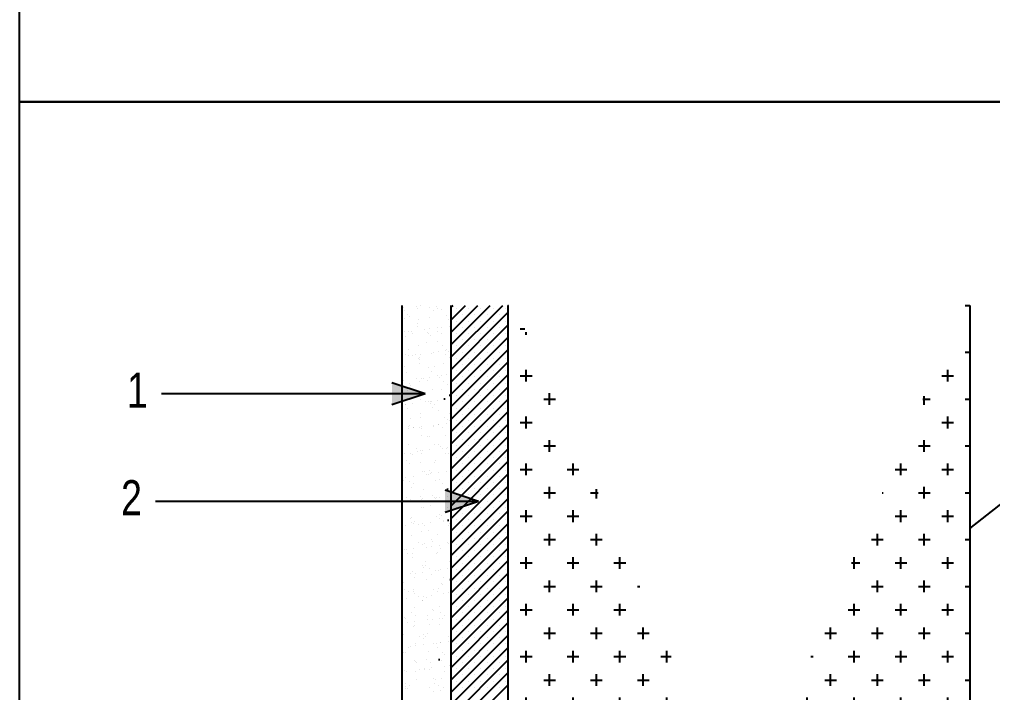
# Model space of a CAD drawing. Header units: millimetres. Extents: x 943 to 8976, y 750 to 4245.
# Drawn here: x 2410.1 to 2579.4, y 1803.2 to 1920.4 of the extents above; entities that cross this region are included whole.
import ezdxf

# ---------------------------------------------------------------- set-up
doc = ezdxf.new("R2010")
doc.units = ezdxf.units.MM
doc.linetypes.add('DASHED', pattern=[19.05, 12.7, -6.35])
doc.linetypes.add('SOLID_LINE', pattern=[0])
for name, color, linetype in [('AHAT', 3, 'Continuous'), ('KIRMIM', 1, 'Continuous'), ('MIMARI', 2, 'SOLID_LINE'), ('YAZI', 8, 'Continuous')]:
    doc.layers.add(name, color=color, linetype=linetype)
doc.styles.add('2', font='wturkce.shx', dxfattribs={"height": 0.2})

msp = doc.modelspace()

# ---------------------------------------------------------------- hatches: boundary and pattern name
at = {"layer": 'AHAT', "linetype": 'Continuous'}
h = msp.add_hatch(dxfattribs=at)
h.set_pattern_fill('AR-SAND,_I', color=256, scale=8.148699, style=2)
h.set_pattern_definition([(37.5, (-3997.237, -897.9), (-0.513314, 15.701106), [0, -12.386022, 0, -13.852788, 0, -13.241635]), (7.5, (-3997.237, -897.9), (14.42138, 22.99682), [0, -6.681933, 0, -11.163717, 0, -4.278067]), (327.5, (-4007.26, -897.9), (25.376204, 0.046114), [0, -4.07435, 0, -14.667658, 0, -19.149442]), (317.5, (-4007.26, -897.9), (24.49602, 7.151914), [0, -2.037175, 0, -9.615464, 0, -11.000743])])
edge = h.paths.add_edge_path()
edge.add_line((2476.66, 1694.55), (2485.19, 1694.55))
edge.add_line((2468.31, 1704.3), (2468.31, 1694.55))
edge.add_line((2468.31, 1704.3), (2476.66, 1704.3))
edge.add_line((2476.66, 1879.2), (2485.19, 1879.2))
edge.add_line((2468.31, 1694.55), (2476.66, 1694.55))
edge.add_line((2476.66, 1879.2), (2476.66, 1694.55))
edge.add_line((2485.19, 1879.2), (2485.19, 1694.78))
at = {"layer": 'KIRMIM', "linetype": 'Continuous'}
h = msp.add_hatch(dxfattribs=at)
h.set_pattern_fill('CROSS,_I', color=256, scale=16.297397, style=2)
h.set_pattern_definition([(0, (-3997.237, -904.0572), (4.0743493, 4.0743493), [2.0371747, -6.111524]), (90, (-3996.2184, -905.076), (-4.0743493, 4.0743493), [2.0371747, -6.111524])])
edge = h.paths.add_edge_path()
edge.add_line((2575.51, 1873.04), (2575.51, 1693.16))
edge.add_line((2495.13, 1873.04), (2495.13, 1688.62))
at = {"layer": 'MIMARI', "linetype": 'Continuous'}
for points in [[(2474.93, 1857.12), (2474.93, 1853.27), (2480.71, 1855.19)], [(2484.2, 1838.41), (2484.2, 1834.56), (2489.98, 1836.49)]]:
    msp.add_hatch(color=256, dxfattribs=at).paths.add_polyline_path(points)

# ---------------------------------------------------------------- linework, layer by layer
at = {"layer": 'AHAT', "linetype": 'Continuous'}
for q in [(2599.18, 1850.48), (2575.51, 1632.95)]:
    msp.add_line((2575.51, 1831.75), q, dxfattribs=at)
at = {"layer": 'KIRMIM', "linetype": 'DASHED', "ltscale": 100}
for p, q in [((2476.66, 1870.57), (2476.66, 1694.55)), ((2485.19, 1870.57), (2485.19, 1694.78))]:
    msp.add_line(p, q, dxfattribs=at)
at = {"layer": 'MIMARI', "linetype": 'Continuous'}
for p, q in [((2476.92, 1870.16), (2476.92, 1870.16)), ((2477.17, 1869.74), (2477.17, 1869.74)), ((2479.13, 1870.45), (2479.13, 1870.45)), ((2479.35, 1869.97), (2479.35, 1869.97)), ((2479.98, 1870.56), (2479.98, 1870.56)), ((2481.56, 1870.19), (2481.56, 1870.19)), ((2482.24, 1869.75), (2482.24, 1869.75)), ((2482.63, 1870.4), (2482.63, 1870.4)), ((2482.93, 1870.13), (2482.93, 1870.13)), ((2483.52, 1869.95), (2483.52, 1869.95)), ((2485.19, 1868.04), (2487.73, 1870.57)), ((2485.19, 1865.88), (2489.89, 1870.57)), ((2485.19, 1863.72), (2492.05, 1870.57)), ((2485.19, 1861.56), (2494.21, 1870.57)), ((2485.19, 1870.2), (2485.57, 1870.57)), ((2485.19, 1859.4), (2495.13, 1869.33)), ((2486.09, 1870.02), (2486.09, 1870.02)), ((2488.25, 1870.02), (2488.25, 1870.02)), ((2490.41, 1870.02), (2490.41, 1870.02)), ((2492.58, 1870.02), (2492.58, 1870.02)), ((2494.74, 1870.02), (2494.74, 1870.02)), ((2575.51, 1870.57), (2575.51, 1699.31)), ((2477.15, 1868.28), (2477.15, 1868.28)), ((2477.73, 1868.97), (2477.73, 1868.97)), ((2478.03, 1868.7), (2478.03, 1868.7)), ((2479.64, 1868.17), (2479.64, 1868.17)), ((2481.56, 1868.44), (2481.56, 1868.44)), ((2484.35, 1868.83), (2484.35, 1868.83)), ((2484.72, 1868.18), (2484.72, 1868.18)), ((2486.09, 1867.86), (2486.09, 1867.86)), ((2487.17, 1868.94), (2487.17, 1868.94)), ((2488.25, 1867.86), (2488.25, 1867.86)), ((2489.33, 1868.94), (2489.33, 1868.94)), ((2490.41, 1867.86), (2490.41, 1867.86)), ((2491.5, 1868.94), (2491.5, 1868.94)), ((2492.58, 1867.86), (2492.58, 1867.86)), ((2493.66, 1868.94), (2493.66, 1868.94)), ((2494.74, 1867.86), (2494.74, 1867.86)), ((2477.1, 1865.96), (2477.1, 1865.96)), ((2477.8, 1866.1), (2477.8, 1866.1)), ((2478.42, 1866.13), (2478.42, 1866.13)), ((2479.45, 1867.4), (2479.45, 1867.4)), ((2479.46, 1866.83), (2479.46, 1866.83)), ((2480.63, 1866.43), (2480.63, 1866.43)), ((2481.07, 1865.91), (2481.07, 1865.91)), ((2481.48, 1866.54), (2481.48, 1866.54)), ((2482.81, 1866.71), (2482.81, 1866.71)), ((2482.87, 1866.11), (2482.87, 1866.11)), ((2483.62, 1866.81), (2483.62, 1866.81)), ((2485.02, 1867), (2485.02, 1867)), ((2485.19, 1857.24), (2495.13, 1867.17)), ((2487.17, 1866.78), (2487.17, 1866.78)), ((2489.33, 1866.78), (2489.33, 1866.78)), ((2491.5, 1866.78), (2491.5, 1866.78)), ((2493.66, 1866.78), (2493.66, 1866.78)), ((2477.26, 1865.14), (2477.26, 1865.14)), ((2478.48, 1865.66), (2478.48, 1865.66)), ((2480.96, 1864.09), (2480.96, 1864.09)), ((2481.37, 1865.64), (2481.37, 1865.64)), ((2481.66, 1865.3), (2481.66, 1865.3)), ((2482.79, 1864.34), (2482.79, 1864.34)), ((2483.56, 1865.67), (2483.56, 1865.67)), ((2485.19, 1855.08), (2495.13, 1865.01)), ((2486.09, 1865.7), (2486.09, 1865.7)), ((2487.17, 1864.62), (2487.17, 1864.62)), ((2488.25, 1865.7), (2488.25, 1865.7)), ((2489.33, 1864.62), (2489.33, 1864.62)), ((2490.41, 1865.7), (2490.41, 1865.7)), ((2491.5, 1864.62), (2491.5, 1864.62)), ((2492.58, 1865.7), (2492.58, 1865.7)), ((2493.66, 1864.62), (2493.66, 1864.62)), ((2494.74, 1865.7), (2494.74, 1865.7)), ((2477.89, 1862.91), (2477.89, 1862.91)), ((2479.56, 1863.69), (2479.56, 1863.69)), ((2482.14, 1862.4), (2482.14, 1862.4)), ((2482.98, 1862.52), (2482.98, 1862.52)), ((2483.73, 1863.67), (2483.73, 1863.67)), ((2484.31, 1862.69), (2484.31, 1862.69)), ((2484.41, 1862.85), (2484.41, 1862.85)), ((2484.71, 1862.58), (2484.71, 1862.58)), ((2485.19, 1852.92), (2495.13, 1862.85)), ((2486.09, 1863.54), (2486.09, 1863.54)), ((2487.17, 1862.46), (2487.17, 1862.46)), ((2488.25, 1863.54), (2488.25, 1863.54)), ((2489.33, 1862.46), (2489.33, 1862.46)), ((2490.41, 1863.54), (2490.41, 1863.54)), ((2491.5, 1862.46), (2491.5, 1862.46)), ((2492.58, 1863.54), (2492.58, 1863.54)), ((2493.66, 1862.46), (2493.66, 1862.46)), ((2494.74, 1863.54), (2494.74, 1863.54)), ((2477.36, 1862), (2477.36, 1862)), ((2477.75, 1861.83), (2477.75, 1861.83)), ((2478.6, 1861.94), (2478.6, 1861.94)), ((2479.11, 1862.02), (2479.11, 1862.02)), ((2479.51, 1861.42), (2479.51, 1861.42)), ((2479.8, 1861.58), (2479.8, 1861.58)), ((2479.81, 1861.15), (2479.81, 1861.15)), ((2479.92, 1862.11), (2479.92, 1862.11)), ((2481.76, 1862.16), (2481.76, 1862.16)), ((2484.19, 1862.03), (2484.19, 1862.03)), ((2484.88, 1861.59), (2484.88, 1861.59)), ((2485.19, 1850.76), (2495.13, 1860.69)), ((2486.09, 1861.38), (2486.09, 1861.38)), ((2488.25, 1861.38), (2488.25, 1861.38)), ((2490.41, 1861.38), (2490.41, 1861.38)), ((2492.58, 1861.38), (2492.58, 1861.38)), ((2494.74, 1861.38), (2494.74, 1861.38)), ((2477.2, 1860), (2477.2, 1860)), ((2479.66, 1860.55), (2479.66, 1860.55)), ((2481.23, 1859.85), (2481.23, 1859.85)), ((2481.86, 1859.02), (2481.86, 1859.02)), ((2482.28, 1860), (2482.28, 1860)), ((2483.83, 1860.53), (2483.83, 1860.53)), ((2486.09, 1859.22), (2486.09, 1859.22)), ((2487.17, 1860.3), (2487.17, 1860.3)), ((2488.25, 1859.22), (2488.25, 1859.22)), ((2489.33, 1860.3), (2489.33, 1860.3)), ((2490.41, 1859.22), (2490.41, 1859.22)), ((2491.5, 1860.3), (2491.5, 1860.3)), ((2492.58, 1859.22), (2492.58, 1859.22)), ((2493.66, 1860.3), (2493.66, 1860.3)), ((2494.74, 1859.22), (2494.74, 1859.22)), ((2477.04, 1857.51), (2477.04, 1857.51)), ((2477.46, 1858.86), (2477.46, 1858.86)), ((2479.25, 1857.8), (2479.25, 1857.8)), ((2479.76, 1857.41), (2479.76, 1857.41)), ((2480.1, 1857.92), (2480.1, 1857.92)), ((2480.43, 1857.94), (2480.43, 1857.94)), ((2481.12, 1857.5), (2481.12, 1857.5)), ((2481.43, 1858.09), (2481.43, 1858.09)), ((2482.85, 1858.36), (2482.85, 1858.36)), ((2483.15, 1858.09), (2483.15, 1858.09)), ((2483.64, 1858.38), (2483.64, 1858.38)), ((2483.93, 1857.39), (2483.93, 1857.39)), ((2484.49, 1858.49), (2484.49, 1858.49)), ((2485.19, 1848.59), (2495.13, 1858.53)), ((2487.17, 1858.14), (2487.17, 1858.14)), ((2489.33, 1858.14), (2489.33, 1858.14)), ((2491.5, 1858.14), (2491.5, 1858.14)), ((2493.66, 1858.14), (2493.66, 1858.14)), ((2480.71, 1855.19), (2474.93, 1857.12)), ((2477.57, 1855.72), (2477.57, 1855.72)), ((2477.95, 1856.93), (2477.95, 1856.93)), ((2478.25, 1856.65), (2478.25, 1856.65)), ((2478.52, 1855.91), (2478.52, 1855.91)), ((2481.97, 1855.88), (2481.97, 1855.88)), ((2483.59, 1855.92), (2483.59, 1855.92)), ((2484.57, 1856.79), (2484.57, 1856.79)), ((2485.19, 1846.43), (2495.13, 1856.37)), ((2486.09, 1857.06), (2486.09, 1857.06)), ((2487.17, 1855.98), (2487.17, 1855.98)), ((2488.25, 1857.06), (2488.25, 1857.06)), ((2489.33, 1855.98), (2489.33, 1855.98)), ((2490.41, 1857.06), (2490.41, 1857.06)), ((2491.5, 1855.98), (2491.5, 1855.98)), ((2492.58, 1857.06), (2492.58, 1857.06)), ((2493.66, 1855.98), (2493.66, 1855.98)), ((2494.74, 1857.06), (2494.74, 1857.06)), ((2480.71, 1855.19), (2434.84, 1855.19)), ((2480.71, 1855.19), (2474.93, 1853.27)), ((2479.67, 1855.36), (2479.67, 1855.36)), ((2479.87, 1854.27), (2479.87, 1854.27)), ((2481.29, 1853.87), (2481.29, 1853.87)), ((2481.6, 1853.89), (2481.6, 1853.89)), ((2482.93, 1854.07), (2482.93, 1854.07)), ((2484.04, 1854.25), (2484.04, 1854.25)), ((2485.14, 1854.36), (2485.14, 1854.36)), ((2485.19, 1844.27), (2495.13, 1854.21)), ((2486.09, 1854.9), (2486.09, 1854.9)), ((2488.25, 1854.9), (2488.25, 1854.9)), ((2490.41, 1854.9), (2490.41, 1854.9)), ((2492.58, 1854.9), (2492.58, 1854.9)), ((2494.74, 1854.9), (2494.74, 1854.9)), ((2476.67, 1853.85), (2476.67, 1853.85)), ((2477.22, 1853.32), (2477.22, 1853.32)), ((2477.36, 1853.41), (2477.36, 1853.41)), ((2477.67, 1852.58), (2477.67, 1852.58)), ((2478.54, 1853.49), (2478.54, 1853.49)), ((2480.75, 1853.78), (2480.75, 1853.78)), ((2481.59, 1853.59), (2481.59, 1853.59)), ((2481.75, 1853.86), (2481.75, 1853.86)), ((2482.07, 1852.74), (2482.07, 1852.74)), ((2482.43, 1853.42), (2482.43, 1853.42)), ((2483.01, 1852.29), (2483.01, 1852.29)), ((2486.09, 1852.73), (2486.09, 1852.73)), ((2487.17, 1853.82), (2487.17, 1853.82)), ((2488.25, 1852.73), (2488.25, 1852.73)), ((2489.33, 1853.82), (2489.33, 1853.82)), ((2490.41, 1852.73), (2490.41, 1852.73)), ((2491.5, 1853.82), (2491.5, 1853.82)), ((2492.58, 1852.73), (2492.58, 1852.73)), ((2493.66, 1853.82), (2493.66, 1853.82)), ((2494.74, 1852.73), (2494.74, 1852.73)), ((2476.69, 1852.16), (2476.69, 1852.16)), ((2478.11, 1850.86), (2478.11, 1850.86)), ((2479.83, 1851.83), (2479.83, 1851.83)), ((2479.97, 1851.13), (2479.97, 1851.13)), ((2484.14, 1851.11), (2484.14, 1851.11)), ((2484.63, 1850.81), (2484.63, 1850.81)), ((2484.91, 1851.84), (2484.91, 1851.84)), ((2484.93, 1850.53), (2484.93, 1850.53)), ((2485.19, 1842.11), (2495.13, 1852.05)), ((2486.09, 1850.57), (2486.09, 1850.57)), ((2487.17, 1851.65), (2487.17, 1851.65)), ((2488.25, 1850.57), (2488.25, 1850.57)), ((2489.33, 1851.65), (2489.33, 1851.65)), ((2490.41, 1850.57), (2490.41, 1850.57)), ((2491.5, 1851.65), (2491.5, 1851.65)), ((2492.58, 1850.57), (2492.58, 1850.57)), ((2493.66, 1851.65), (2493.66, 1851.65)), ((2494.74, 1850.57), (2494.74, 1850.57)), ((2477.77, 1849.44), (2477.77, 1849.44)), ((2477.87, 1849.18), (2477.87, 1849.18)), ((2477.99, 1849.77), (2477.99, 1849.77)), ((2478.67, 1849.33), (2478.67, 1849.33)), ((2478.72, 1849.29), (2478.72, 1849.29)), ((2479.73, 1849.38), (2479.73, 1849.38)), ((2480.03, 1849.1), (2480.03, 1849.1)), ((2480.04, 1849.47), (2480.04, 1849.47)), ((2482.17, 1849.6), (2482.17, 1849.6)), ((2482.26, 1849.76), (2482.26, 1849.76)), ((2483.06, 1849.78), (2483.06, 1849.78)), ((2483.11, 1849.87), (2483.11, 1849.87)), ((2483.75, 1849.34), (2483.75, 1849.34)), ((2484.43, 1850.05), (2484.43, 1850.05)), ((2485.19, 1839.95), (2495.13, 1849.89)), ((2487.17, 1849.49), (2487.17, 1849.49)), ((2489.33, 1849.49), (2489.33, 1849.49)), ((2491.5, 1849.49), (2491.5, 1849.49)), ((2493.66, 1849.49), (2493.66, 1849.49)), ((2480.07, 1847.99), (2480.07, 1847.99)), ((2481.15, 1847.75), (2481.15, 1847.75)), ((2481.45, 1847.8), (2481.45, 1847.8)), ((2484.24, 1847.97), (2484.24, 1847.97)), ((2485.19, 1837.79), (2495.13, 1847.73)), ((2486.09, 1848.41), (2486.09, 1848.41)), ((2487.17, 1847.33), (2487.17, 1847.33)), ((2488.25, 1848.41), (2488.25, 1848.41)), ((2489.33, 1847.33), (2489.33, 1847.33)), ((2490.41, 1848.41), (2490.41, 1848.41)), ((2491.5, 1847.33), (2491.5, 1847.33)), ((2492.58, 1848.41), (2492.58, 1848.41)), ((2493.66, 1847.33), (2493.66, 1847.33)), ((2494.74, 1848.41), (2494.74, 1848.41)), ((2477.87, 1846.3), (2477.87, 1846.3)), ((2479.3, 1845.69), (2479.3, 1845.69)), ((2481.55, 1845.45), (2481.55, 1845.45)), ((2482.28, 1846.46), (2482.28, 1846.46)), ((2483.07, 1846.32), (2483.07, 1846.32)), ((2483.37, 1846.04), (2483.37, 1846.04)), ((2483.76, 1845.74), (2483.76, 1845.74)), ((2484.38, 1845.69), (2484.38, 1845.69)), ((2484.61, 1845.85), (2484.61, 1845.85)), ((2485.19, 1835.63), (2495.13, 1845.57)), ((2486.09, 1846.25), (2486.09, 1846.25)), ((2488.25, 1846.25), (2488.25, 1846.25)), ((2490.41, 1846.25), (2490.41, 1846.25)), ((2492.58, 1846.25), (2492.58, 1846.25)), ((2494.74, 1846.25), (2494.74, 1846.25)), ((2477.16, 1844.87), (2477.16, 1844.87)), ((2478.17, 1844.89), (2478.17, 1844.89)), ((2478.47, 1844.61), (2478.47, 1844.61)), ((2479.37, 1845.16), (2479.37, 1845.16)), ((2479.99, 1845.25), (2479.99, 1845.25)), ((2480.17, 1844.85), (2480.17, 1844.85)), ((2480.22, 1845.27), (2480.22, 1845.27)), ((2484.34, 1844.83), (2484.34, 1844.83)), ((2484.79, 1844.74), (2484.79, 1844.74)), ((2485.07, 1845.26), (2485.07, 1845.26)), ((2486.09, 1844.09), (2486.09, 1844.09)), ((2487.17, 1845.17), (2487.17, 1845.17)), ((2488.25, 1844.09), (2488.25, 1844.09)), ((2489.33, 1845.17), (2489.33, 1845.17)), ((2490.41, 1844.09), (2490.41, 1844.09)), ((2491.5, 1845.17), (2491.5, 1845.17)), ((2492.58, 1844.09), (2492.58, 1844.09)), ((2493.66, 1845.17), (2493.66, 1845.17)), ((2494.74, 1844.09), (2494.74, 1844.09)), ((2477.39, 1843.66), (2477.39, 1843.66)), ((2477.98, 1843.16), (2477.98, 1843.16)), ((2479.89, 1843.31), (2479.89, 1843.31)), ((2482.38, 1843.32), (2482.38, 1843.32)), ((2482.46, 1843.67), (2482.46, 1843.67)), ((2485.19, 1833.47), (2495.13, 1843.41)), ((2487.17, 1843.01), (2487.17, 1843.01)), ((2489.33, 1843.01), (2489.33, 1843.01)), ((2491.5, 1843.01), (2491.5, 1843.01)), ((2493.66, 1843.01), (2493.66, 1843.01)), ((2477.34, 1840.67), (2477.34, 1840.67)), ((2478.66, 1840.85), (2478.66, 1840.85)), ((2480.28, 1841.71), (2480.28, 1841.71)), ((2480.62, 1841.6), (2480.62, 1841.6)), ((2480.88, 1841.14), (2480.88, 1841.14)), ((2481.31, 1841.17), (2481.31, 1841.17)), ((2481.51, 1841.83), (2481.51, 1841.83)), ((2481.72, 1841.25), (2481.72, 1841.25)), ((2481.82, 1841.55), (2481.82, 1841.55)), ((2483.05, 1841.43), (2483.05, 1841.43)), ((2484.45, 1841.69), (2484.45, 1841.69)), ((2485.19, 1831.31), (2495.13, 1841.24)), ((2486.09, 1841.93), (2486.09, 1841.93)), ((2487.17, 1840.85), (2487.17, 1840.85)), ((2488.25, 1841.93), (2488.25, 1841.93)), ((2489.33, 1840.85), (2489.33, 1840.85)), ((2490.41, 1841.93), (2490.41, 1841.93)), ((2491.5, 1840.85), (2491.5, 1840.85)), ((2492.58, 1841.93), (2492.58, 1841.93)), ((2493.66, 1840.85), (2493.66, 1840.85)), ((2494.74, 1841.93), (2494.74, 1841.93)), ((2476.92, 1840.12), (2476.92, 1840.12)), ((2478.08, 1840.02), (2478.08, 1840.02)), ((2478.33, 1838.82), (2478.33, 1838.82)), ((2478.71, 1839.58), (2478.71, 1839.58)), ((2482.48, 1840.18), (2482.48, 1840.18)), ((2483.23, 1840.25), (2483.23, 1840.25)), ((2483.78, 1839.59), (2483.78, 1839.59)), ((2484.86, 1838.77), (2484.86, 1838.77)), ((2485.19, 1829.15), (2495.13, 1839.08)), ((2486.09, 1839.77), (2486.09, 1839.77)), ((2487.17, 1838.69), (2487.17, 1838.69)), ((2488.25, 1839.77), (2488.25, 1839.77)), ((2489.33, 1838.69), (2489.33, 1838.69)), ((2490.41, 1839.77), (2490.41, 1839.77)), ((2491.5, 1838.69), (2491.5, 1838.69)), ((2492.58, 1839.77), (2492.58, 1839.77)), ((2493.66, 1838.69), (2493.66, 1838.69)), ((2494.74, 1839.77), (2494.74, 1839.77)), ((2476.86, 1837.51), (2476.86, 1837.51)), ((2477.55, 1837.08), (2477.55, 1837.08)), ((2479.96, 1837.33), (2479.96, 1837.33)), ((2480.26, 1837.06), (2480.26, 1837.06)), ((2480.38, 1838.57), (2480.38, 1838.57)), ((2481.94, 1837.52), (2481.94, 1837.52)), ((2482.38, 1837.12), (2482.38, 1837.12)), ((2482.58, 1837.04), (2482.58, 1837.04)), ((2482.62, 1837.09), (2482.62, 1837.09)), ((2483.23, 1837.23), (2483.23, 1837.23)), ((2489.98, 1836.49), (2484.2, 1838.41)), ((2484.55, 1838.55), (2484.55, 1838.55)), ((2484.55, 1837.4), (2484.55, 1837.4)), ((2485.16, 1838.49), (2485.16, 1838.49)), ((2486.09, 1837.61), (2486.09, 1837.61)), ((2488.25, 1837.61), (2488.25, 1837.61)), ((2490.41, 1837.61), (2490.41, 1837.61)), ((2492.58, 1837.61), (2492.58, 1837.61)), ((2494.74, 1837.61), (2494.74, 1837.61)), ((2489.98, 1836.49), (2433.83, 1836.49)), ((2477.99, 1836.54), (2477.99, 1836.54)), ((2478.18, 1836.88), (2478.18, 1836.88)), ((2478.84, 1836.65), (2478.84, 1836.65)), ((2480.02, 1835.5), (2480.02, 1835.5)), ((2480.16, 1836.83), (2480.16, 1836.83)), ((2480.48, 1835.43), (2480.48, 1835.43)), ((2481.67, 1835.76), (2481.67, 1835.76)), ((2489.98, 1836.49), (2484.2, 1834.56)), ((2484.65, 1835.41), (2484.65, 1835.41)), ((2485.1, 1835.51), (2485.1, 1835.51)), ((2485.19, 1826.99), (2495.13, 1836.92)), ((2486.09, 1835.45), (2486.09, 1835.45)), ((2487.17, 1836.53), (2487.17, 1836.53)), ((2488.25, 1835.45), (2488.25, 1835.45)), ((2489.33, 1836.53), (2489.33, 1836.53)), ((2490.41, 1835.45), (2490.41, 1835.45)), ((2491.5, 1836.53), (2491.5, 1836.53)), ((2492.58, 1835.45), (2492.58, 1835.45)), ((2493.66, 1836.53), (2493.66, 1836.53)), ((2494.74, 1835.45), (2494.74, 1835.45)), ((2476.77, 1834.33), (2476.77, 1834.33)), ((2478.28, 1833.74), (2478.28, 1833.74)), ((2482.69, 1833.9), (2482.69, 1833.9)), ((2483.3, 1834.27), (2483.3, 1834.27)), ((2483.6, 1834), (2483.6, 1834)), ((2485.19, 1824.83), (2495.13, 1834.76)), ((2487.17, 1834.37), (2487.17, 1834.37)), ((2489.33, 1834.37), (2489.33, 1834.37)), ((2491.5, 1834.37), (2491.5, 1834.37)), ((2493.66, 1834.37), (2493.66, 1834.37)), ((2477.28, 1832.23), (2477.28, 1832.23)), ((2478.18, 1833.43), (2478.18, 1833.43)), ((2478.4, 1832.84), (2478.4, 1832.84)), ((2478.7, 1832.57), (2478.7, 1832.57)), ((2478.86, 1833), (2478.86, 1833)), ((2479.49, 1832.52), (2479.49, 1832.52)), ((2480.34, 1832.63), (2480.34, 1832.63)), ((2480.58, 1832.29), (2480.58, 1832.29)), ((2481.67, 1832.8), (2481.67, 1832.8)), ((2483.25, 1833.44), (2483.25, 1833.44)), ((2483.88, 1833.1), (2483.88, 1833.1)), ((2483.94, 1833), (2483.94, 1833)), ((2484.73, 1833.21), (2484.73, 1833.21)), ((2484.75, 1832.27), (2484.75, 1832.27)), ((2485.01, 1832.7), (2485.01, 1832.7)), ((2485.19, 1822.67), (2495.13, 1832.6)), ((2486.09, 1833.29), (2486.09, 1833.29)), ((2487.17, 1832.21), (2487.17, 1832.21)), ((2488.25, 1833.29), (2488.25, 1833.29)), ((2489.33, 1832.21), (2489.33, 1832.21)), ((2490.41, 1833.29), (2490.41, 1833.29)), ((2491.5, 1832.21), (2491.5, 1832.21)), ((2492.58, 1833.29), (2492.58, 1833.29)), ((2493.66, 1832.21), (2493.66, 1832.21)), ((2494.74, 1833.29), (2494.74, 1833.29)), ((2478.39, 1830.6), (2478.39, 1830.6)), ((2480.12, 1831.27), (2480.12, 1831.27)), ((2481.34, 1831.42), (2481.34, 1831.42)), ((2482.79, 1830.76), (2482.79, 1830.76)), ((2485.19, 1820.5), (2495.13, 1830.44)), ((2486.09, 1831.13), (2486.09, 1831.13)), ((2488.25, 1831.13), (2488.25, 1831.13)), ((2490.41, 1831.13), (2490.41, 1831.13)), ((2492.58, 1831.13), (2492.58, 1831.13)), ((2494.74, 1831.13), (2494.74, 1831.13)), ((2479.49, 1829.35), (2479.49, 1829.35)), ((2480.18, 1828.91), (2480.18, 1828.91)), ((2480.69, 1829.15), (2480.69, 1829.15)), ((2481, 1828.5), (2481, 1828.5)), ((2481.74, 1829.78), (2481.74, 1829.78)), ((2481.84, 1828.61), (2481.84, 1828.61)), ((2482.04, 1829.51), (2482.04, 1829.51)), ((2483.17, 1828.78), (2483.17, 1828.78)), ((2484.57, 1829.36), (2484.57, 1829.36)), ((2484.86, 1829.13), (2484.86, 1829.13)), ((2486.09, 1828.97), (2486.09, 1828.97)), ((2487.17, 1830.05), (2487.17, 1830.05)), ((2488.25, 1828.97), (2488.25, 1828.97)), ((2489.33, 1830.05), (2489.33, 1830.05)), ((2490.41, 1828.97), (2490.41, 1828.97)), ((2491.5, 1830.05), (2491.5, 1830.05)), ((2492.58, 1828.97), (2492.58, 1828.97)), ((2493.66, 1830.05), (2493.66, 1830.05)), ((2494.74, 1828.97), (2494.74, 1828.97)), ((2476.84, 1828.35), (2476.84, 1828.35)), ((2477.14, 1828.08), (2477.14, 1828.08)), ((2477.46, 1828.03), (2477.46, 1828.03)), ((2477.58, 1827.33), (2477.58, 1827.33)), ((2478.49, 1827.46), (2478.49, 1827.46)), ((2478.56, 1826.78), (2478.56, 1826.78)), ((2478.78, 1828.2), (2478.78, 1828.2)), ((2482.65, 1827.34), (2482.65, 1827.34)), ((2482.89, 1827.62), (2482.89, 1827.62)), ((2483.46, 1828.21), (2483.46, 1828.21)), ((2485.19, 1818.34), (2495.13, 1828.28)), ((2486.09, 1826.81), (2486.09, 1826.81)), ((2487.17, 1827.89), (2487.17, 1827.89)), ((2488.25, 1826.81), (2488.25, 1826.81)), ((2489.33, 1827.89), (2489.33, 1827.89)), ((2490.41, 1826.81), (2490.41, 1826.81)), ((2491.5, 1827.89), (2491.5, 1827.89)), ((2492.58, 1826.81), (2492.58, 1826.81)), ((2493.66, 1827.89), (2493.66, 1827.89)), ((2494.74, 1826.81), (2494.74, 1826.81)), ((2480.18, 1825.29), (2480.18, 1825.29)), ((2480.79, 1826), (2480.79, 1826)), ((2480.81, 1825.27), (2480.81, 1825.27)), ((2484.96, 1825.98), (2484.96, 1825.98)), ((2485.08, 1826.72), (2485.08, 1826.72)), ((2485.19, 1816.18), (2495.13, 1826.12)), ((2487.17, 1825.73), (2487.17, 1825.73)), ((2489.33, 1825.73), (2489.33, 1825.73)), ((2491.5, 1825.73), (2491.5, 1825.73)), ((2493.66, 1825.73), (2493.66, 1825.73)), ((2478.11, 1823.9), (2478.11, 1823.9)), ((2478.59, 1824.32), (2478.59, 1824.32)), ((2478.96, 1824.01), (2478.96, 1824.01)), ((2480.29, 1824.18), (2480.29, 1824.18)), ((2480.48, 1825.02), (2480.48, 1825.02)), ((2481.5, 1824.83), (2481.5, 1824.83)), ((2481.9, 1823.72), (2481.9, 1823.72)), ((2482.5, 1824.47), (2482.5, 1824.47)), ((2482.99, 1824.48), (2482.99, 1824.48)), ((2483.35, 1824.59), (2483.35, 1824.59)), ((2484.67, 1824.76), (2484.67, 1824.76)), ((2485.19, 1814.02), (2495.13, 1823.96)), ((2486.09, 1824.64), (2486.09, 1824.64)), ((2487.17, 1823.56), (2487.17, 1823.56)), ((2488.25, 1824.64), (2488.25, 1824.64)), ((2489.33, 1823.56), (2489.33, 1823.56)), ((2490.41, 1824.64), (2490.41, 1824.64)), ((2491.5, 1823.56), (2491.5, 1823.56)), ((2492.58, 1824.64), (2492.58, 1824.64)), ((2493.66, 1823.56), (2493.66, 1823.56)), ((2494.74, 1824.64), (2494.74, 1824.64)), ((2477, 1822.29), (2477, 1822.29)), ((2478.9, 1823.25), (2478.9, 1823.25)), ((2480.89, 1822.86), (2480.89, 1822.86)), ((2483.52, 1822.23), (2483.52, 1822.23)), ((2483.82, 1821.96), (2483.82, 1821.96)), ((2483.97, 1823.26), (2483.97, 1823.26)), ((2485.06, 1822.84), (2485.06, 1822.84)), ((2485.19, 1811.86), (2495.13, 1821.8)), ((2486.09, 1822.48), (2486.09, 1822.48)), ((2488.25, 1822.48), (2488.25, 1822.48)), ((2490.41, 1822.48), (2490.41, 1822.48)), ((2492.58, 1822.48), (2492.58, 1822.48)), ((2494.74, 1822.48), (2494.74, 1822.48)), ((2477.05, 1821.18), (2477.05, 1821.18)), ((2477.74, 1820.74), (2477.74, 1820.74)), ((2478.62, 1820.8), (2478.62, 1820.8)), ((2478.69, 1821.18), (2478.69, 1821.18)), ((2478.92, 1820.52), (2478.92, 1820.52)), ((2481.79, 1820.16), (2481.79, 1820.16)), ((2482.13, 1821.19), (2482.13, 1821.19)), ((2482.81, 1820.75), (2482.81, 1820.75)), ((2483.1, 1821.34), (2483.1, 1821.34)), ((2484, 1820.45), (2484, 1820.45)), ((2484.85, 1820.56), (2484.85, 1820.56)), ((2486.09, 1820.32), (2486.09, 1820.32)), ((2487.17, 1821.4), (2487.17, 1821.4)), ((2488.25, 1820.32), (2488.25, 1820.32)), ((2489.33, 1821.4), (2489.33, 1821.4)), ((2490.41, 1820.32), (2490.41, 1820.32)), ((2491.5, 1821.4), (2491.5, 1821.4)), ((2492.58, 1820.32), (2492.58, 1820.32)), ((2493.66, 1821.4), (2493.66, 1821.4)), ((2494.74, 1820.32), (2494.74, 1820.32)), ((2476.73, 1819.67), (2476.73, 1819.67)), ((2477.4, 1819.58), (2477.4, 1819.58)), ((2479.61, 1819.88), (2479.61, 1819.88)), ((2480.21, 1819.17), (2480.21, 1819.17)), ((2480.34, 1819.23), (2480.34, 1819.23)), ((2480.46, 1819.99), (2480.46, 1819.99)), ((2481, 1819.72), (2481, 1819.72)), ((2485.16, 1819.7), (2485.16, 1819.7)), ((2485.19, 1809.7), (2495.13, 1819.64)), ((2487.17, 1819.24), (2487.17, 1819.24)), ((2489.33, 1819.24), (2489.33, 1819.24)), ((2491.5, 1819.24), (2491.5, 1819.24)), ((2493.66, 1819.24), (2493.66, 1819.24)), ((2478.37, 1817.1), (2478.37, 1817.1)), ((2478.8, 1818.04), (2478.8, 1818.04)), ((2479.05, 1816.66), (2479.05, 1816.66)), ((2481.96, 1817.74), (2481.96, 1817.74)), ((2482.26, 1817.46), (2482.26, 1817.46)), ((2483.2, 1818.2), (2483.2, 1818.2)), ((2483.44, 1817.11), (2483.44, 1817.11)), ((2484.13, 1816.67), (2484.13, 1816.67)), ((2485.19, 1807.54), (2495.13, 1817.48)), ((2486.09, 1818.16), (2486.09, 1818.16)), ((2487.17, 1817.08), (2487.17, 1817.08)), ((2488.25, 1818.16), (2488.25, 1818.16)), ((2489.33, 1817.08), (2489.33, 1817.08)), ((2490.41, 1818.16), (2490.41, 1818.16)), ((2491.5, 1817.08), (2491.5, 1817.08)), ((2492.58, 1818.16), (2492.58, 1818.16)), ((2493.66, 1817.08), (2493.66, 1817.08)), ((2494.74, 1818.16), (2494.74, 1818.16)), ((2476.73, 1815.28), (2476.73, 1815.28)), ((2476.83, 1816.53), (2476.83, 1816.53)), ((2477.06, 1816.31), (2477.06, 1816.31)), ((2477.36, 1816.03), (2477.36, 1816.03)), ((2477.58, 1815.39), (2477.58, 1815.39)), ((2478.9, 1815.56), (2478.9, 1815.56)), ((2481.1, 1816.58), (2481.1, 1816.58)), ((2481.12, 1815.85), (2481.12, 1815.85)), ((2481.53, 1815.09), (2481.53, 1815.09)), ((2481.97, 1815.96), (2481.97, 1815.96)), ((2483.29, 1816.14), (2483.29, 1816.14)), ((2483.3, 1815.06), (2483.3, 1815.06)), ((2483.68, 1816.16), (2483.68, 1816.16)), ((2485.19, 1805.38), (2495.13, 1815.32)), ((2486.09, 1816), (2486.09, 1816)), ((2488.25, 1816), (2488.25, 1816)), ((2490.41, 1816), (2490.41, 1816)), ((2492.58, 1816), (2492.58, 1816)), ((2494.74, 1816), (2494.74, 1816)), ((2476.93, 1813.39), (2476.93, 1813.39)), ((2478.78, 1814.73), (2478.78, 1814.73)), ((2478.9, 1814.9), (2478.9, 1814.9)), ((2480.4, 1813.25), (2480.4, 1813.25)), ((2481.2, 1813.44), (2481.2, 1813.44)), ((2486.09, 1813.84), (2486.09, 1813.84)), ((2487.17, 1814.92), (2487.17, 1814.92)), ((2488.25, 1813.84), (2488.25, 1813.84)), ((2489.33, 1814.92), (2489.33, 1814.92)), ((2490.41, 1813.84), (2490.41, 1813.84)), ((2491.5, 1814.92), (2491.5, 1814.92)), ((2492.58, 1813.84), (2492.58, 1813.84)), ((2493.66, 1814.92), (2493.66, 1814.92)), ((2494.74, 1813.84), (2494.74, 1813.84)), ((2479, 1811.76), (2479, 1811.76)), ((2479.68, 1813.02), (2479.68, 1813.02)), ((2480.37, 1812.58), (2480.37, 1812.58)), ((2480.41, 1811.54), (2480.41, 1811.54)), ((2480.7, 1812.97), (2480.7, 1812.97)), ((2482.12, 1811.67), (2482.12, 1811.67)), ((2482.62, 1811.83), (2482.62, 1811.83)), ((2483.4, 1811.92), (2483.4, 1811.92)), ((2483.47, 1811.94), (2483.47, 1811.94)), ((2484.76, 1813.03), (2484.76, 1813.03)), ((2484.79, 1812.12), (2484.79, 1812.12)), ((2485.19, 1803.22), (2495.13, 1813.16)), ((2486.09, 1811.68), (2486.09, 1811.68)), ((2487.17, 1812.76), (2487.17, 1812.76)), ((2488.25, 1811.68), (2488.25, 1811.68)), ((2489.33, 1812.76), (2489.33, 1812.76)), ((2490.41, 1811.68), (2490.41, 1811.68)), ((2491.5, 1812.76), (2491.5, 1812.76)), ((2492.58, 1811.68), (2492.58, 1811.68)), ((2493.66, 1812.76), (2493.66, 1812.76)), ((2494.74, 1811.68), (2494.74, 1811.68)), ((2477.04, 1810.25), (2477.04, 1810.25)), ((2477.22, 1810.24), (2477.22, 1810.24)), ((2477.77, 1811), (2477.77, 1811)), ((2478.23, 1811.25), (2478.23, 1811.25)), ((2479.08, 1811.37), (2479.08, 1811.37)), ((2481.3, 1810.3), (2481.3, 1810.3)), ((2482.84, 1811), (2482.84, 1811)), ((2483.74, 1810.19), (2483.74, 1810.19)), ((2484.04, 1809.91), (2484.04, 1809.91)), ((2485.19, 1801.06), (2495.13, 1810.99)), ((2487.17, 1810.6), (2487.17, 1810.6)), ((2489.33, 1810.6), (2489.33, 1810.6)), ((2491.5, 1810.6), (2491.5, 1810.6)), ((2493.66, 1810.6), (2493.66, 1810.6)), ((2478.84, 1808.76), (2478.84, 1808.76)), ((2479.11, 1808.62), (2479.11, 1808.62)), ((2479.14, 1808.48), (2479.14, 1808.48)), ((2481, 1808.94), (2481, 1808.94)), ((2481.69, 1808.5), (2481.69, 1808.5)), ((2483.51, 1808.78), (2483.51, 1808.78)), ((2485.19, 1798.9), (2495.13, 1808.83)), ((2486.09, 1809.52), (2486.09, 1809.52)), ((2487.17, 1808.44), (2487.17, 1808.44)), ((2488.25, 1809.52), (2488.25, 1809.52)), ((2489.33, 1808.44), (2489.33, 1808.44)), ((2490.41, 1809.52), (2490.41, 1809.52)), ((2491.5, 1808.44), (2491.5, 1808.44)), ((2492.58, 1809.52), (2492.58, 1809.52)), ((2493.66, 1808.44), (2493.66, 1808.44)), ((2494.74, 1809.52), (2494.74, 1809.52)), ((2477.14, 1807.11), (2477.14, 1807.11)), ((2477.52, 1806.94), (2477.52, 1806.94)), ((2479.09, 1806.91), (2479.09, 1806.91)), ((2479.74, 1807.23), (2479.74, 1807.23)), ((2480.56, 1807.18), (2480.56, 1807.18)), ((2480.58, 1807.34), (2480.58, 1807.34)), ((2481.41, 1807.16), (2481.41, 1807.16)), ((2481.91, 1807.52), (2481.91, 1807.52)), ((2484.12, 1807.81), (2484.12, 1807.81)), ((2484.16, 1806.92), (2484.16, 1806.92)), ((2484.97, 1807.92), (2484.97, 1807.92)), ((2485.19, 1796.74), (2495.13, 1806.67)), ((2486.09, 1807.36), (2486.09, 1807.36)), ((2488.25, 1807.36), (2488.25, 1807.36)), ((2490.41, 1807.36), (2490.41, 1807.36)), ((2492.58, 1807.36), (2492.58, 1807.36)), ((2494.74, 1807.36), (2494.74, 1807.36)), ((2477.24, 1804.85), (2477.24, 1804.85)), ((2479.21, 1805.48), (2479.21, 1805.48)), ((2482.18, 1805.7), (2482.18, 1805.7)), ((2482.32, 1804.86), (2482.32, 1804.86)), ((2482.48, 1805.42), (2482.48, 1805.42)), ((2483.61, 1805.64), (2483.61, 1805.64)), ((2486.09, 1805.2), (2486.09, 1805.2)), ((2487.17, 1806.28), (2487.17, 1806.28)), ((2488.25, 1805.2), (2488.25, 1805.2)), ((2489.33, 1806.28), (2489.33, 1806.28)), ((2490.41, 1805.2), (2490.41, 1805.2)), ((2491.5, 1806.28), (2491.5, 1806.28)), ((2492.58, 1805.2), (2492.58, 1805.2)), ((2493.66, 1806.28), (2493.66, 1806.28)), ((2494.74, 1805.2), (2494.74, 1805.2)), ((2477.24, 1803.97), (2477.24, 1803.97)), ((2477.28, 1804.27), (2477.28, 1804.27)), ((2477.58, 1803.99), (2477.58, 1803.99)), ((2477.93, 1804.41), (2477.93, 1804.41)), ((2481.51, 1804.02), (2481.51, 1804.02)), ((2482.09, 1803.32), (2482.09, 1803.32)), ((2483, 1804.42), (2483, 1804.42)), ((2483.41, 1803.5), (2483.41, 1803.5)), ((2483.9, 1804.12), (2483.9, 1804.12)), ((2485.19, 1794.58), (2495.13, 1804.51)), ((2487.17, 1804.12), (2487.17, 1804.12)), ((2489.33, 1804.12), (2489.33, 1804.12)), ((2491.5, 1804.12), (2491.5, 1804.12)), ((2493.66, 1804.12), (2493.66, 1804.12))]:
    msp.add_line(p, q, dxfattribs=at)
at = {"layer": 'MIMARI', "linetype": 'DASHED', "ltscale": 100}
msp.add_line((2495.13, 1870.57), (2495.13, 1694.78), dxfattribs=at)
at = {"layer": 'YAZI'}
for points in [[(2410.14, 2360.16), (2819.79, 2360.16), (2819.79, 1906.04), (2410.14, 1906.04)], [(2410.14, 1906.04), (2819.79, 1906.04), (2819.79, 1441.45), (2410.14, 1441.45)]]:
    msp.add_lwpolyline(points, close=True, dxfattribs=at)

# ---------------------------------------------------------------- texts
at = {"layer": 'YAZI', "linetype": 'Continuous', "style": '2', "width": 0.8}
for s, p in [('1', (2428.83, 1852.78)), ('2', (2427.81, 1834.07))]:
    msp.add_text(s, height=6.11, dxfattribs=at).set_placement(p)

doc.saveas('drawing.dxf')
